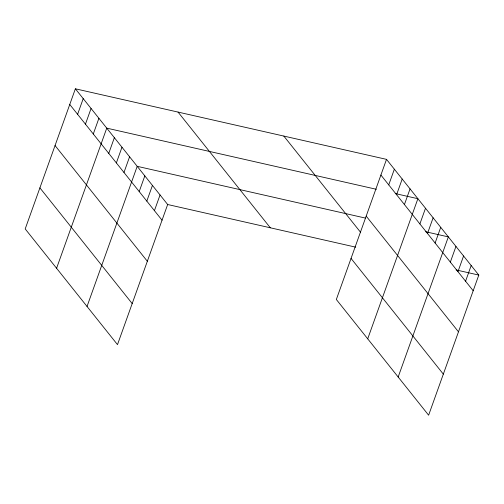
<?xml version="1.0" encoding="UTF-8"?>
<svg xmlns="http://www.w3.org/2000/svg" width="504" height="504" viewBox="0 0 504 504"><rect width="100%" height="100%" fill="white"/><g stroke="black" fill="none" stroke-linecap="round" stroke-linejoin="round"><path stroke-width="0.76" d="M75.373 88.798L25.2 228.923L117.489 344.635L167.662 204.511L75.373 88.798L386.511 159.365L478.8 275.077L428.627 415.201L336.338 299.489L386.511 159.365M77.603 114.32L83.217 98.633M85.447 124.154L91.06 108.473M93.29 133.988L98.904 118.308M56.58 268.267L106.747 128.142L376.368 189.29M108.751 153.374L114.364 137.686M116.361 162.918L121.974 147.237M123.978 172.463L129.591 156.782M87.035 306.451L137.201 166.326L365.299 218.056M139.205 191.558L144.818 175.877M146.815 201.102L152.435 185.422M154.432 210.647L160.045 194.966M388.741 184.88L394.355 169.199M396.585 194.72L402.198 179.033M404.429 204.555L410.048 188.874M367.718 338.827L417.892 198.708L395.243 193.567M419.889 223.933L425.502 208.253M427.499 233.484L433.119 217.797M435.116 243.029L440.729 227.348M398.173 377.017L448.346 236.893L425.697 231.758M450.343 262.118L455.956 246.437M457.96 271.669L463.573 255.982M465.57 281.213L471.183 265.532M167.662 204.511L355.723 247.162M456.151 269.942L478.8 275.077M380.898 175.046L473.187 290.758M366.194 216.109L458.483 331.827M283.834 136.08L360.423 232.105M351.042 258.42L443.331 374.132M178.051 112.083L270.333 227.802M69.754 104.479L162.042 220.198M55.056 145.549L147.338 261.261M39.904 187.86L132.193 303.572"/></g></svg>
